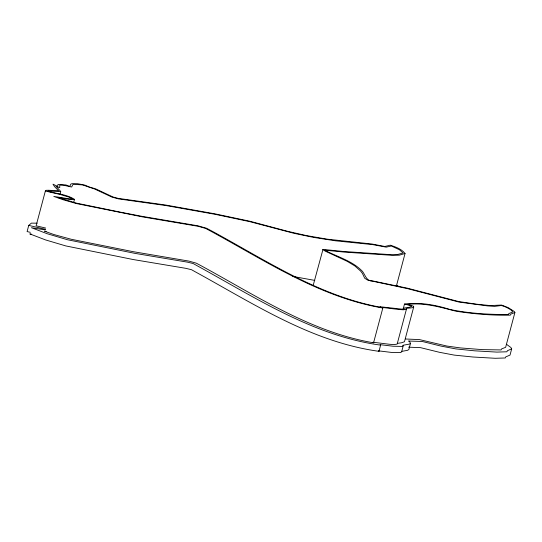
<?xml version="1.0" encoding="UTF-8"?>
<svg xmlns="http://www.w3.org/2000/svg" width="542" height="542" viewBox="0 0 542 542"><rect width="100%" height="100%" fill="white"/><g stroke="black" fill="none" stroke-linecap="round" stroke-linejoin="round"><path stroke-width="0.81" d="M37.235 223.182L31.382 223.128L28.746 225.391L27.1 231.576L30.305 232.328M396.439 285.851L405.05 253.487C401.527 248.961 395.538 246.881 390.206 245.174L384.847 246.468L371.798 243.995L327.205 239.171L306.332 235.56L287.734 231.339L249.855 221.231L214.476 213.744L165.29 204.971L118.088 198.358L112.98 196.976L95.636 188.86L89.166 186.97L84.918 185.12L77.56 183.697L72.072 183.657L70.853 184.07L69.749 186.394L65.948 184.958L58.638 184.429L57.676 184.897L57.804 186.509L52.974 184.178L54.478 186.516L58.644 190.784L48.421 190.256L46.185 190.31L45.359 191.014L36.104 225.804L45.636 228.047M59.877 194.659L60.731 191.448L55.989 186.265L59.383 187.647L59.816 187.424L59.661 185.459L60.243 185.181C64.295 184.829 67.913 186.502 71.686 186.997L72.797 184.666L73.814 184.321L82.54 184.917L94.64 189.009L111.882 197.071L118.502 198.894L166.15 205.587L214.998 214.293L249.943 221.692L293.927 233.311L313.804 237.443L335.39 240.79L372.747 244.618L386.175 247.138L391.405 246L399.434 249.754L403.045 252.958L397.571 254.523L391.683 254.72L343.269 251.454L322.978 249.415L313.107 285.681M73.644 202.579L74.498 199.368C66.693 194.327 56.571 193.812 47.811 191.15L60.731 191.448M46.192 231.468L44.546 231.204L53.956 234.564L71.232 239.266L133.02 251.644L188.907 261.095L196.326 263.188L201.563 265.993C256.447 295.803 310.796 332.158 373.567 342.801L382.828 308.012L382.259 307.436L398.736 309.482L403.302 309.8L406.405 309.306C403.878 307.517 412.767 308.71 413.715 306.962L413.289 306.115L407.706 304.441C424.291 302.402 440.321 307.212 456.181 311.264C474.074 313.953 492.299 315.573 510.368 315.146L510.767 314.164L514.9 312.51L514.378 311.575L508.213 307.619L501.533 305.058L490.219 305.573L476.391 304.17L458.695 301.555L407.367 288.175L372.7 280.952C366.507 281.447 365.43 275.363 362.551 271.461C352.896 261.278 338.825 257.328 326.65 251.19L324.814 250.174L344.536 252.111L393.092 255.384L399.318 255.174L405.05 253.487M31.436 234.158L29.803 233.9L45.623 239.943L65.812 245.926L133.278 259.55L185.913 268.351L191.536 269.72L195.127 271.732C253.358 303.608 311.758 342.124 378.966 351.318L380.613 345.132L380.091 344.651L392.977 346.223L402.232 346.419L403.289 345.579L402.95 345.274L409.122 344.156L410.497 343.371L409.467 341.345L408.587 341.047L422.137 341.453L441.073 346.108L455.863 348.913L474.507 350.816L496.892 352.104L506.926 351.785L507.353 350.735L511.675 348.892L510.903 347.51L506.499 344.305M403.214 308.859L404.495 304.042C419.759 302.063 435.206 304.821 449.799 309.435C469.006 313.486 488.864 314.584 508.423 314.529L508.816 313.574L512.888 311.982L511.14 310.092A24.614 5.074 14.9 0 0 503.884 306.25L501.221 305.519L494.514 306.379L487.427 305.891L459.074 302.084L407.503 288.642L367.733 280.153L364.691 278.229L362.435 273.453L360.633 271.081L354.814 265.926L347.219 261.339L325.234 251.136L322.727 249.53M406.405 309.306L397.144 344.102L394.041 344.597L389.481 344.278L373.004 342.232L373.567 342.801M378.966 351.318L378.445 350.837L391.331 352.408L400.585 352.605L401.642 351.765L403.289 345.579M413.715 306.962L404.461 341.751L401.676 342.754L397.354 343.377M410.497 343.371L408.851 349.556L407.476 350.342L401.304 351.46L401.642 351.765M514.9 312.51L505.645 347.3L501.506 348.96L501.106 349.936L482.285 349.624L460.497 347.93L446.92 346.06L419.461 339.597L405.606 339.001M511.675 348.892L510.029 355.078L505.706 356.921L505.279 357.971L495.246 358.289L472.861 357.002L454.216 355.098L439.427 352.293L420.49 347.639L408.593 347.185M74.498 199.368L69.647 199.388L58.163 197.579L76.259 203.087L120.236 212.125L141.645 216.272L197.83 225.784L206.57 228.263L212.417 231.346C266.183 260.533 319.211 296 380.477 307.233L379.935 306.731L401.846 309.136L404.095 309.021L404.034 308.059L409.156 307.321L411.703 306.42L410.104 305.498L404.495 304.042M382.828 308.012C320.058 297.362 265.709 261.014 210.818 231.204L205.581 228.399L198.162 226.299L142.282 216.847L76.368 203.548L63.218 199.768L53.8 196.414L68.631 198.758L72.479 198.846L69.186 197.18L60.46 194.558L45.359 191.014M380.613 345.132C313.405 335.938 255.004 297.423 196.773 265.546L193.182 263.534L187.559 262.165L134.924 253.365L67.459 239.74L47.269 233.758L31.45 227.715L45.298 229.903M314.773 280.39L292.795 276.434M28.746 225.391L45.569 229.341M397.042 285.417L398.35 286.332"/></g></svg>
